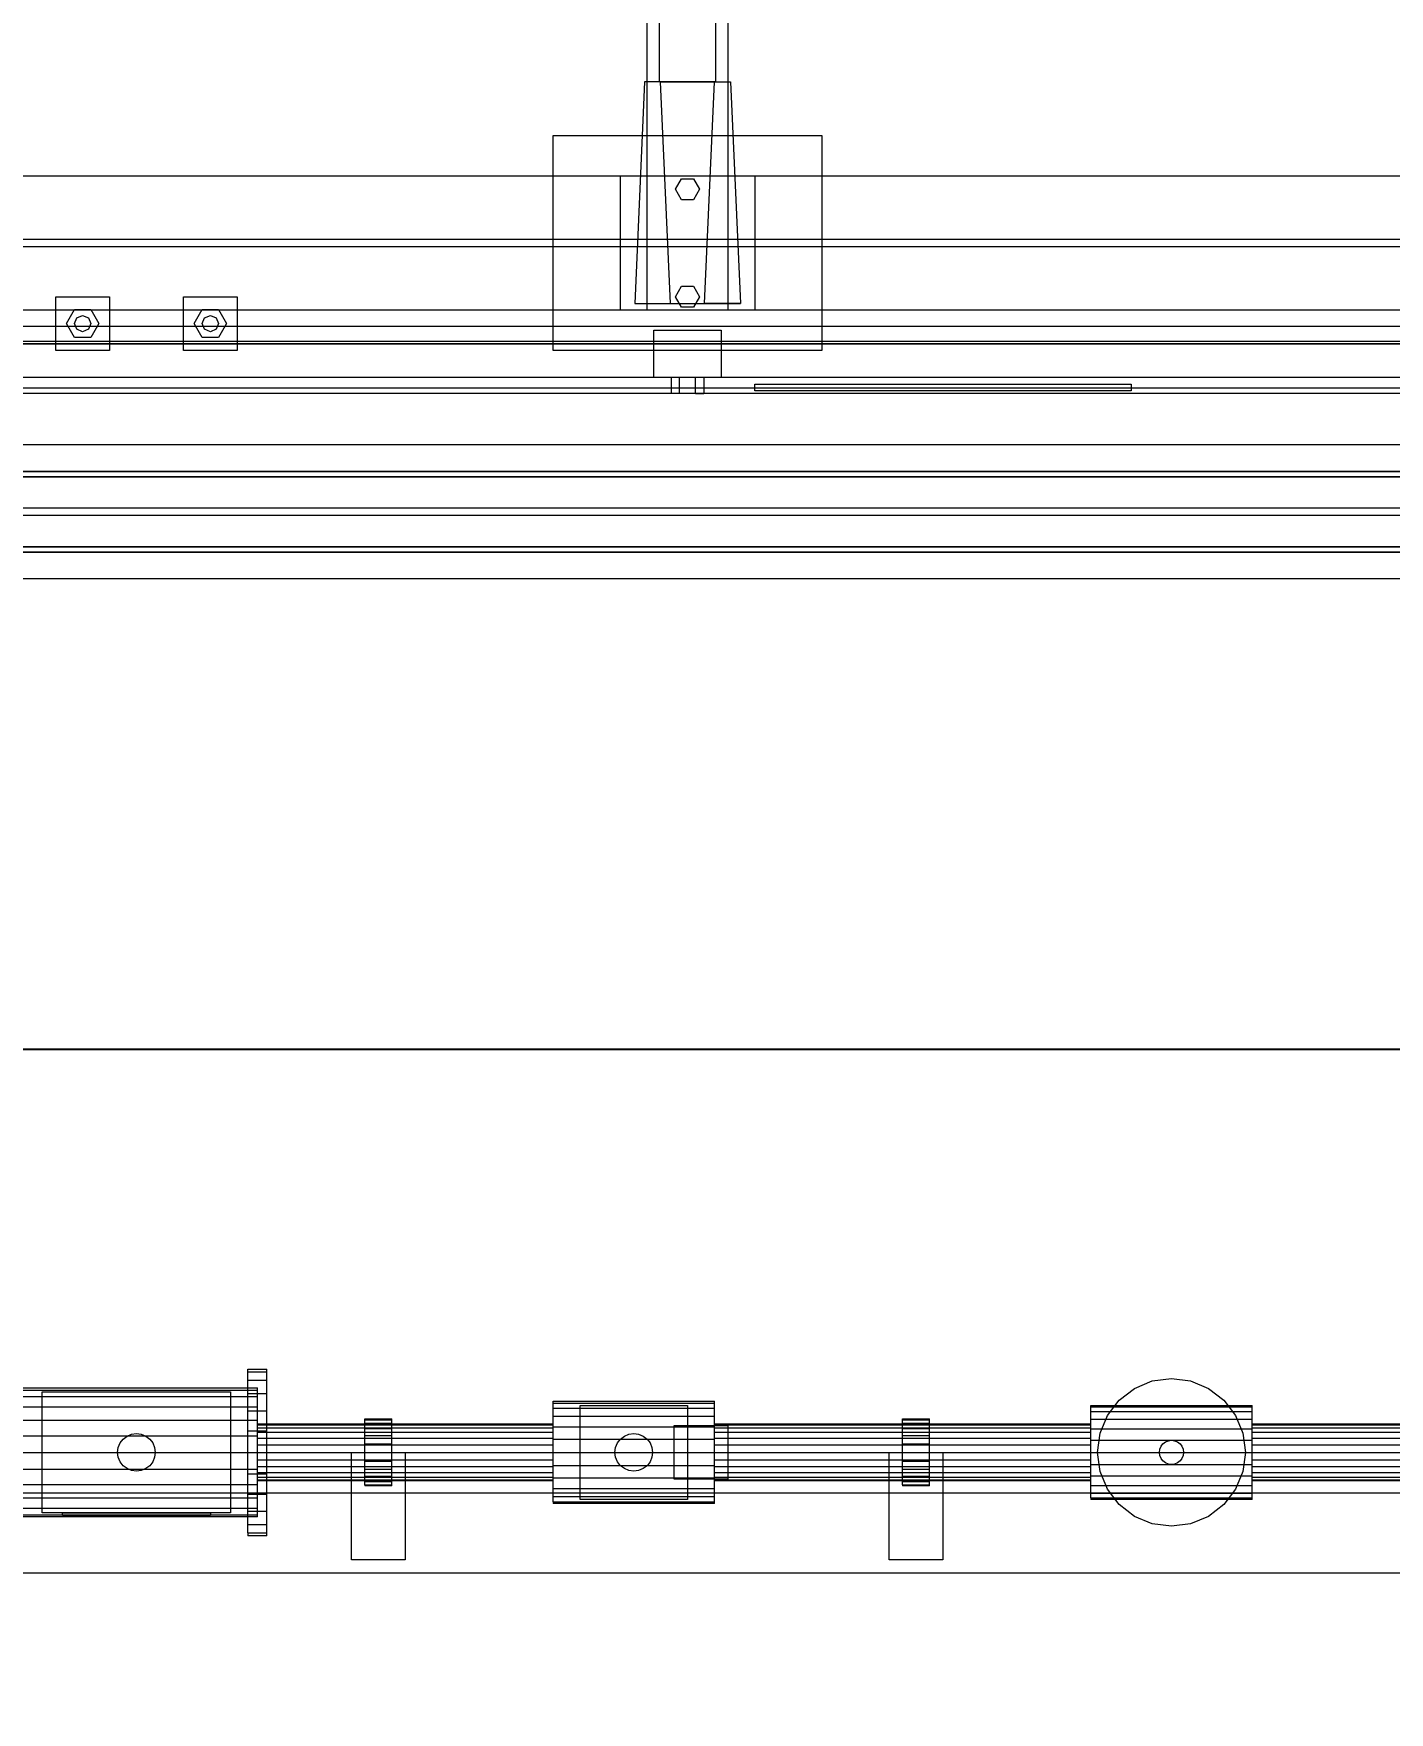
# Model space of a CAD drawing. Header units: millimetres. Extents: x -191664 to 191490, y -197311 to 10263.
# Drawn here: x 4088 to 5097, y -91244 to -89994 of the extents above; entities that cross this region are included whole.
import ezdxf

# ---------------------------------------------------------------- set-up
doc = ezdxf.new("R2010")
doc.units = ezdxf.units.MM
for name, color, linetype, lineweight in [('COTAS_O', 1, 'Continuous', 0), ('DET_mezcladora_superior', 7, 'Continuous', 0), ('R15_COTAS_TRANSPORTE_P', 1, 'Continuous', 0)]:
    doc.layers.add(name, color=color, linetype=linetype, lineweight=lineweight)
doc.dimstyles.new('PLANTA_20', dxfattribs={"dimtxt": 50, "dimasz": 30, "dimexe": 30, "dimexo": 16, "dimgap": 20, "dimtad": 1, "dimtih": 1, "dimtoh": 1, "dimdec": 1, "dimzin": 0, "dimdsep": 46, "dimcen": 0.09, "dimadec": 0, "dimazin": 0, "dimtfac": 1, "dimtdec": 4, "dimtofl": 0, "dimtmove": 0, "dimatfit": 3, "dimfxl": 1, "dimtolj": 1, "dimtzin": 0, "dimarcsym": 0})

# ---------------------------------------------------------------- blocks, each defined once
blk = doc.blocks.new('*D66')
at = {"layer": 'COTAS_O', "color": 0, "lineweight": -2, "transparency": 16777216}
for p, q in [((1475, -90266), (1475, -90780)), ((7675, -90266), (7675, -90780)), ((1505, -90750), (7645, -90750))]:
    blk.add_line(p, q, dxfattribs=at)
at = {"layer": 'COTAS_O', "color": 0, "transparency": 16777216}
for points in [[(1505, -90745), (1505, -90755), (1475, -90750)], [(7645, -90745), (7645, -90755), (7675, -90750)]]:
    blk.add_solid(points, dxfattribs=at)
at = {"layer": 'Defpoints', "color": 0, "transparency": 16777216}
for p in [(1475, -90250), (7675, -90250), (7675, -90750)]:
    blk.add_point(p, dxfattribs=at)
blk = doc.blocks.new('*D133')
at = {"layer": 'Defpoints', "color": 0, "transparency": 16777216}
for p in [(439.7, -194148), (217.9, -194406.1), (-500, -194490), (-500, -194490), (500, -194490)]:
    blk.add_point(p, dxfattribs=at)
at = {"layer": 'R15_COTAS_TRANSPORTE_P', "color": 0, "lineweight": -2, "transparency": 16777216}
blk.add_arc((-500, -194490), 722.8, 2.3783, 17.6217, dxfattribs=at)
at = {"layer": 'R15_COTAS_TRANSPORTE_P', "color": 0, "transparency": 16777216}
for points in [[(184.1, -194272.8), (193.6, -194269.6), (179.2, -194242.8)], [(227.1, -194459.9), (217.2, -194460.1), (222.8, -194490)]]:
    blk.add_solid(points, dxfattribs=at)

msp = doc.modelspace()

# ---------------------------------------------------------------- linework, layer by layer
at = {"layer": 'DET_mezcladora_superior', "color": 251, "true_color": 0x64686b}
for p, q in [((4545, -90200), (4545, -89000)), ((4605, -89000), (4605, -90200)), ((4525, -90200), (4525, -90100)), ((4525, -90100), (4625, -90100)), ((4625, -90100), (4625, -90200)), ((4105, -90230), (4105, -90190)), ((4105, -90190), (4145, -90190)), ((4145, -90190), (4145, -90230)), ((4200, -90230), (4200, -90190)), ((4200, -90190), (4240, -90190)), ((4240, -90190), (4240, -90230)), ((4625, -90200), (4525, -90200)), ((4605, -90200), (4545, -90200)), ((1475, -90212), (7675, -90212)), ((4145, -90230), (4105, -90230)), ((4240, -90230), (4200, -90230)), ((7675, -90262), (1475, -90262))]:
    msp.add_line(p, q, dxfattribs=at)
at = {"layer": 'DET_mezcladora_superior', "color": 9, "true_color": 0xc6c9c8}
for p, q in [((4554, -89885), (4554, -90030)), ((4596, -90030), (4596, -89885)), ((4596, -90030), (4554, -90030)), ((4475, -90230), (4475, -90070)), ((4475, -90070), (4675, -90070)), ((4675, -90070), (4675, -90230)), ((4550, -90250), (4550, -90215)), ((4550, -90215), (4600, -90215)), ((4600, -90215), (4600, -90250)), ((1475, -90223), (7675, -90223)), ((4675, -90230), (4475, -90230)), ((4600, -90250), (4550, -90250)), ((7675, -90258), (1475, -90258))]:
    msp.add_line(p, q, dxfattribs=at)
at = {"layer": 'DET_mezcladora_superior', "color": 254, "true_color": 0xdce0df}
for p, q in [((4543.08, -90030), (4535.72, -90195)), ((4554.92, -90030), (4543.08, -90030)), ((4595.08, -90030), (4543.08, -90030)), ((4562.28, -90195), (4554.92, -90030)), ((4554.92, -90030), (4606.92, -90030)), ((4587.72, -90195), (4595.08, -90030)), ((4595.08, -90030), (4606.92, -90030)), ((4606.92, -90030), (4614.28, -90195)), ((4535.72, -90195), (4562.28, -90195)), ((4535.72, -90195), (4587.72, -90195)), ((4562.28, -90195), (4614.28, -90195)), ((4614.28, -90195), (4587.72, -90195)), ((4625, -90260), (4625, -90255)), ((4625, -90255), (4905, -90255)), ((4905, -90260), (4625, -90260)), ((4905, -90255), (4905, -90260))]:
    msp.add_line(p, q, dxfattribs=at)
at = {"layer": 'DET_mezcladora_superior', "color": 8, "true_color": 0x667b86}
for p, q in [((1400, -90100), (7720, -90100)), ((1400, -90147.2), (7720, -90147.2)), ((7720, -90152.8), (1400, -90152.8)), ((7720, -90200), (1400, -90200)), ((1475, -90300), (7675, -90300)), ((5596.92, -90320), (3530.26, -90320)), ((3531.78, -90320), (5598.44, -90320)), ((3531.78, -90324), (5598.44, -90324)), ((5618.22, -90320), (3551.56, -90320)), ((5618.22, -90324), (3551.56, -90324)), ((3553.08, -90320), (5619.74, -90320)), ((1475, -90347.2), (7675, -90347.2)), ((7675, -90352.8), (1475, -90352.8)), ((5598.44, -90376), (3531.78, -90376)), ((3551.56, -90376), (5618.22, -90376)), ((3530.26, -90380), (5596.92, -90380)), ((5598.44, -90380), (3531.78, -90380)), ((3551.56, -90380), (5618.22, -90380)), ((5619.74, -90380), (3553.08, -90380)), ((7675, -90400), (1475, -90400))]:
    msp.add_line(p, q, dxfattribs=at)
at = {"layer": 'DET_mezcladora_superior', "color": 43, "true_color": 0xe7bf45}
for p, q in [((4566, -90110), (4570.5, -90102.21)), ((4570.5, -90102.21), (4579.5, -90102.21)), ((4579.5, -90102.21), (4584, -90110)), ((4570.5, -90117.79), (4566, -90110)), ((4584, -90110), (4579.5, -90117.79)), ((4579.5, -90117.79), (4570.5, -90117.79)), ((4566, -90190), (4570.5, -90182.21)), ((4570.5, -90197.79), (4566, -90190)), ((4570.5, -90182.21), (4579.5, -90182.21)), ((4579.5, -90182.21), (4584, -90190)), ((4584, -90190), (4579.5, -90197.79)), ((4113, -90210), (4119, -90199.61)), ((4119, -90199.61), (4131, -90199.61)), ((4131, -90199.61), (4137, -90210)), ((4208, -90210), (4214, -90199.61)), ((4214, -90199.61), (4226, -90199.61)), ((4226, -90199.61), (4232, -90210)), ((4579.5, -90197.79), (4570.5, -90197.79)), ((4119, -90220.39), (4113, -90210)), ((4137, -90210), (4131, -90220.39)), ((4214, -90220.39), (4208, -90210)), ((4232, -90210), (4226, -90220.39)), ((4131, -90220.39), (4119, -90220.39)), ((4226, -90220.39), (4214, -90220.39))]:
    msp.add_line(p, q, dxfattribs=at)
at = {"layer": 'DET_mezcladora_superior', "color": 149, "true_color": 0x3c4245}
for p, q in [((4119, -90210), (4120.76, -90205.76)), ((4120.76, -90214.24), (4119, -90210)), ((4120.76, -90205.76), (4125, -90204)), ((4125, -90216), (4120.76, -90214.24)), ((4125, -90204), (4129.24, -90205.76)), ((4129.24, -90214.24), (4125, -90216)), ((4129.24, -90205.76), (4131, -90210)), ((4131, -90210), (4129.24, -90214.24)), ((4214, -90210), (4215.76, -90205.76)), ((4215.76, -90214.24), (4214, -90210)), ((4215.76, -90205.76), (4220, -90204)), ((4220, -90216), (4215.76, -90214.24)), ((4220, -90204), (4224.24, -90205.76)), ((4224.24, -90214.24), (4220, -90216)), ((4224.24, -90205.76), (4226, -90210)), ((4226, -90210), (4224.24, -90214.24)), ((4569, -90250), (4563, -90250)), ((4563, -90262), (4563, -90250)), ((4581, -90250), (4569, -90250)), ((4569, -90262), (4569, -90250)), ((4587, -90250), (4581, -90250)), ((4581, -90262), (4581, -90250)), ((4587, -90250), (4587, -90262)), ((4569, -90262), (4563, -90262)), ((4581, -90262), (4569, -90262)), ((4581, -90262), (4587, -90262))]:
    msp.add_line(p, q, dxfattribs=at)
at = {"layer": 'DET_mezcladora_superior', "color": 252, "true_color": 0x8b8c91}
for p, q in [((1475, -90225), (7675, -90225)), ((7675, -90250), (1475, -90250))]:
    msp.add_line(p, q, dxfattribs=at)
at = {"layer": 'DET_mezcladora_superior', "color": 253, "true_color": 0xa5a6aa}
msp.add_line((7075, -90225), (1500, -90225), dxfattribs=at)
at = {"layer": 'DET_mezcladora_superior', "color": 9, "true_color": 0xb9c5c9}
for p, q in [((4248, -90990.11), (4248, -90988)), ((4248, -90988), (4262, -90988)), ((4248, -90996.31), (4248, -90990.11)), ((4248, -90990.11), (4262, -90990.11)), ((4262, -90990.11), (4262, -90988)), ((4262, -90996.31), (4262, -90990.11)), ((4075, -91002), (4255, -91002)), ((4248, -91006.16), (4248, -90996.31)), ((4248, -90996.31), (4262, -90996.31)), ((4255, -91003.64), (4255, -91002)), ((4262, -91006.16), (4262, -90996.31)), ((4075, -91003.64), (4255, -91003.64)), ((4075, -91008.43), (4255, -91008.43)), ((4248, -91019), (4248, -91006.16)), ((4248, -91006.16), (4262, -91006.16)), ((4255, -91008.43), (4255, -91003.64)), ((4255, -91016.06), (4255, -91008.43)), ((4262, -91019), (4262, -91006.16)), ((4075, -91016.06), (4255, -91016.06)), ((4075, -91026), (4255, -91026)), ((4248, -91033.95), (4248, -91019)), ((4248, -91019), (4262, -91019)), ((4255, -91026), (4255, -91016.06)), ((4255, -91037.58), (4255, -91026)), ((4262, -91033.95), (4262, -91019)), ((4335, -91025.85), (4335, -91025)), ((4335, -91025), (4355, -91025)), ((4335, -91028.35), (4335, -91025.85)), ((4335, -91025.85), (4355, -91025.85)), ((4335, -91032.32), (4335, -91028.35)), ((4335, -91028.35), (4355, -91028.35)), ((4355, -91025.85), (4355, -91025)), ((4355, -91028.35), (4355, -91025.85)), ((4355, -91032.32), (4355, -91028.35)), ((4735, -91025.85), (4735, -91025)), ((4735, -91025), (4755, -91025)), ((4735, -91028.35), (4735, -91025.85)), ((4735, -91025.85), (4755, -91025.85)), ((4735, -91032.32), (4735, -91028.35)), ((4735, -91028.35), (4755, -91028.35)), ((4755, -91025.85), (4755, -91025)), ((4755, -91028.35), (4755, -91025.85)), ((4755, -91032.32), (4755, -91028.35)), ((4075, -91037.58), (4255, -91037.58)), ((4152.88, -91043), (4155.1, -91040.1)), ((4155.1, -91040.1), (4158, -91037.88)), ((4158, -91037.88), (4161.38, -91036.48)), ((4161.38, -91036.48), (4165, -91036)), ((4165, -91036), (4168.62, -91036.48)), ((4168.62, -91036.48), (4172, -91037.88)), ((4172, -91037.88), (4174.9, -91040.1)), ((4174.9, -91040.1), (4177.12, -91043)), ((4248, -91050), (4248, -91033.95)), ((4248, -91033.95), (4262, -91033.95)), ((4255, -91050), (4255, -91037.58)), ((4262, -91050), (4262, -91033.95)), ((4335, -91037.5), (4335, -91032.32)), ((4335, -91032.32), (4355, -91032.32)), ((4335, -91043.53), (4335, -91037.5)), ((4335, -91037.5), (4355, -91037.5)), ((4355, -91037.5), (4355, -91032.32)), ((4355, -91043.53), (4355, -91037.5)), ((4522.88, -91043), (4525.1, -91040.1)), ((4525.1, -91040.1), (4528, -91037.88)), ((4528, -91037.88), (4531.38, -91036.48)), ((4531.38, -91036.48), (4535, -91036)), ((4535, -91036), (4538.62, -91036.48)), ((4538.62, -91036.48), (4542, -91037.88)), ((4542, -91037.88), (4544.9, -91040.1)), ((4544.9, -91040.1), (4547.12, -91043)), ((4735, -91037.5), (4735, -91032.32)), ((4735, -91032.32), (4755, -91032.32)), ((4735, -91043.53), (4735, -91037.5)), ((4735, -91037.5), (4755, -91037.5)), ((4755, -91037.5), (4755, -91032.32)), ((4755, -91043.53), (4755, -91037.5)), ((4932.67, -91041.31), (4935, -91041)), ((4935, -91041), (4937.33, -91041.31)), ((4075, -91050), (4255, -91050)), ((4151, -91050), (4151.48, -91046.38)), ((4151.48, -91053.62), (4151, -91050)), ((4151.48, -91046.38), (4152.88, -91043)), ((4177.12, -91043), (4178.52, -91046.38)), ((4178.52, -91046.38), (4179, -91050)), ((4179, -91050), (4178.52, -91053.62)), ((4248, -91066.05), (4248, -91050)), ((4248, -91050), (4262, -91050)), ((4255, -91062.42), (4255, -91050)), ((4262, -91066.05), (4262, -91050)), ((4335, -91050), (4335, -91043.53)), ((4335, -91043.53), (4355, -91043.53)), ((4335, -91056.47), (4335, -91050)), ((4335, -91050), (4355, -91050)), ((4355, -91050), (4355, -91043.53)), ((4355, -91056.47), (4355, -91050)), ((4521, -91050), (4521.48, -91046.38)), ((4521.48, -91053.62), (4521, -91050)), ((4521.48, -91046.38), (4522.88, -91043)), ((4547.12, -91043), (4548.52, -91046.38)), ((4548.52, -91046.38), (4549, -91050)), ((4549, -91050), (4548.52, -91053.62)), ((4735, -91050), (4735, -91043.53)), ((4735, -91043.53), (4755, -91043.53)), ((4735, -91056.47), (4735, -91050)), ((4735, -91050), (4755, -91050)), ((4755, -91050), (4755, -91043.53)), ((4755, -91056.47), (4755, -91050)), ((4926, -91050), (4926.31, -91047.67)), ((4926.31, -91052.33), (4926, -91050)), ((4926.31, -91047.67), (4927.21, -91045.5)), ((4927.21, -91054.5), (4926.31, -91052.33)), ((4927.21, -91045.5), (4928.64, -91043.64)), ((4928.64, -91043.64), (4930.5, -91042.21)), ((4930.5, -91042.21), (4932.67, -91041.31)), ((4937.33, -91041.31), (4939.5, -91042.21)), ((4939.5, -91042.21), (4941.36, -91043.64)), ((4941.36, -91043.64), (4942.79, -91045.5)), ((4942.79, -91045.5), (4943.69, -91047.67)), ((4943.69, -91052.33), (4942.79, -91054.5)), ((4943.69, -91047.67), (4944, -91050)), ((4944, -91050), (4943.69, -91052.33)), ((4075, -91062.42), (4255, -91062.42)), ((4152.88, -91057), (4151.48, -91053.62)), ((4155.1, -91059.9), (4152.88, -91057)), ((4158, -91062.12), (4155.1, -91059.9)), ((4161.38, -91063.52), (4158, -91062.12)), ((4165, -91064), (4161.38, -91063.52)), ((4168.62, -91063.52), (4165, -91064)), ((4172, -91062.12), (4168.62, -91063.52)), ((4174.9, -91059.9), (4172, -91062.12)), ((4177.12, -91057), (4174.9, -91059.9)), ((4178.52, -91053.62), (4177.12, -91057)), ((4255, -91074), (4255, -91062.42)), ((4335, -91062.5), (4335, -91056.47)), ((4335, -91056.47), (4355, -91056.47)), ((4335, -91067.68), (4335, -91062.5)), ((4335, -91062.5), (4355, -91062.5)), ((4355, -91062.5), (4355, -91056.47)), ((4355, -91067.68), (4355, -91062.5)), ((4522.88, -91057), (4521.48, -91053.62)), ((4525.1, -91059.9), (4522.88, -91057)), ((4528, -91062.12), (4525.1, -91059.9)), ((4531.38, -91063.52), (4528, -91062.12)), ((4535, -91064), (4531.38, -91063.52)), ((4538.62, -91063.52), (4535, -91064)), ((4542, -91062.12), (4538.62, -91063.52)), ((4544.9, -91059.9), (4542, -91062.12)), ((4547.12, -91057), (4544.9, -91059.9)), ((4548.52, -91053.62), (4547.12, -91057)), ((4735, -91062.5), (4735, -91056.47)), ((4735, -91056.47), (4755, -91056.47)), ((4735, -91067.68), (4735, -91062.5)), ((4735, -91062.5), (4755, -91062.5)), ((4755, -91062.5), (4755, -91056.47)), ((4755, -91067.68), (4755, -91062.5)), ((4928.64, -91056.36), (4927.21, -91054.5)), ((4930.5, -91057.79), (4928.64, -91056.36)), ((4932.67, -91058.69), (4930.5, -91057.79)), ((4935, -91059), (4932.67, -91058.69)), ((4937.33, -91058.69), (4935, -91059)), ((4939.5, -91057.79), (4937.33, -91058.69)), ((4941.36, -91056.36), (4939.5, -91057.79)), ((4942.79, -91054.5), (4941.36, -91056.36)), ((4075, -91074), (4255, -91074)), ((4248, -91081), (4248, -91066.05)), ((4248, -91066.05), (4262, -91066.05)), ((4255, -91083.94), (4255, -91074)), ((4262, -91081), (4262, -91066.05)), ((4335, -91071.65), (4335, -91067.68)), ((4335, -91067.68), (4355, -91067.68)), ((4335, -91074.15), (4335, -91071.65)), ((4335, -91071.65), (4355, -91071.65)), ((4335, -91074.15), (4335, -91075)), ((4335, -91074.15), (4355, -91074.15)), ((4355, -91075), (4335, -91075)), ((4355, -91071.65), (4355, -91067.68)), ((4355, -91074.15), (4355, -91071.65)), ((4355, -91075), (4355, -91074.15)), ((4735, -91071.65), (4735, -91067.68)), ((4735, -91067.68), (4755, -91067.68)), ((4735, -91074.15), (4735, -91071.65)), ((4735, -91071.65), (4755, -91071.65)), ((4735, -91074.15), (4735, -91075)), ((4735, -91074.15), (4755, -91074.15)), ((4755, -91075), (4735, -91075)), ((4755, -91071.65), (4755, -91067.68)), ((4755, -91074.15), (4755, -91071.65)), ((4755, -91075), (4755, -91074.15)), ((4075, -91083.94), (4255, -91083.94)), ((4248, -91093.84), (4248, -91081)), ((4248, -91081), (4262, -91081)), ((4255, -91091.57), (4255, -91083.94)), ((4262, -91093.84), (4262, -91081)), ((4075, -91091.57), (4255, -91091.57)), ((4075, -91096.36), (4255, -91096.36)), ((4255, -91098), (4075, -91098)), ((4248, -91103.69), (4248, -91093.84)), ((4248, -91093.84), (4262, -91093.84)), ((4255, -91096.36), (4255, -91091.57)), ((4255, -91098), (4255, -91096.36)), ((4262, -91103.69), (4262, -91093.84)), ((4248, -91109.89), (4248, -91103.69)), ((4248, -91103.69), (4262, -91103.69)), ((4248, -91109.89), (4248, -91112)), ((4248, -91109.89), (4262, -91109.89)), ((4262, -91112), (4248, -91112)), ((4262, -91109.89), (4262, -91103.69)), ((4262, -91112), (4262, -91109.89))]:
    msp.add_line(p, q, dxfattribs=at)
at = {"layer": 'DET_mezcladora_superior', "color": 139, "true_color": 0x344b58}
for p, q in [((4896.11, -91011.11), (4907.5, -91002.37)), ((4907.5, -91002.37), (4920.76, -90996.87)), ((4920.76, -90996.87), (4935, -90995)), ((4935, -90995), (4949.24, -90996.87)), ((4949.24, -90996.87), (4962.5, -91002.37)), ((4962.5, -91002.37), (4973.89, -91011.11)), ((4095, -91095), (4095, -91005)), ((4095, -91005), (4235, -91005)), ((4235, -91005), (4235, -91095)), ((4495, -91085), (4495, -91015)), ((4495, -91015), (4575, -91015)), ((4575, -91015), (4575, -91085)), ((4887.37, -91022.5), (4896.11, -91011.11)), ((4973.89, -91011.11), (4982.63, -91022.5)), ((4881.87, -91035.76), (4887.37, -91022.5)), ((4982.63, -91022.5), (4988.13, -91035.76)), ((4565, -91070), (4565, -91030)), ((4565, -91030), (4605, -91030)), ((4605, -91030), (4605, -91070)), ((4880, -91050), (4881.87, -91035.76)), ((4988.13, -91035.76), (4990, -91050)), ((4325, -91130), (4325, -91050)), ((4325, -91050), (4365, -91050)), ((4365, -91050), (4365, -91130)), ((4725, -91130), (4725, -91050)), ((4725, -91050), (4765, -91050)), ((4765, -91050), (4765, -91130)), ((4881.87, -91064.24), (4880, -91050)), ((4990, -91050), (4988.13, -91064.24)), ((4887.37, -91077.5), (4881.87, -91064.24)), ((4988.13, -91064.24), (4982.63, -91077.5)), ((4605, -91070), (4565, -91070)), ((4896.11, -91088.89), (4887.37, -91077.5)), ((4982.63, -91077.5), (4973.89, -91088.89)), ((3525, -91080), (5825, -91080)), ((4575, -91085), (4495, -91085)), ((4907.5, -91097.63), (4896.11, -91088.89)), ((4973.89, -91088.89), (4962.5, -91097.63)), ((4235, -91095), (4095, -91095)), ((4920.76, -91103.13), (4907.5, -91097.63)), ((4935, -91105), (4920.76, -91103.13)), ((4949.24, -91103.13), (4935, -91105)), ((4962.5, -91097.63), (4949.24, -91103.13)), ((5825, -91140), (3525, -91140)), ((4365, -91130), (4325, -91130)), ((4765, -91130), (4725, -91130))]:
    msp.add_line(p, q, dxfattribs=at)
at = {"layer": 'DET_mezcladora_superior', "color": 55, "true_color": 0xb2944d}
for p, q in [((4475, -91013.29), (4475, -91012)), ((4475, -91012), (4595, -91012)), ((4475, -91017.09), (4475, -91013.29)), ((4475, -91013.29), (4595, -91013.29)), ((4595, -91013.29), (4595, -91012)), ((4595, -91017.09), (4595, -91013.29)), ((4875, -91016.19), (4875, -91015)), ((4875, -91015), (4995, -91015)), ((4995, -91016.19), (4995, -91015)), ((4475, -91023.13), (4475, -91017.09)), ((4475, -91017.09), (4595, -91017.09)), ((4475, -91031), (4475, -91023.13)), ((4475, -91023.13), (4595, -91023.13)), ((4595, -91023.13), (4595, -91017.09)), ((4595, -91031), (4595, -91023.13)), ((4875, -91019.69), (4875, -91016.19)), ((4875, -91016.19), (4995, -91016.19)), ((4875, -91025.25), (4875, -91019.69)), ((4875, -91019.69), (4995, -91019.69)), ((4875, -91032.5), (4875, -91025.25)), ((4875, -91025.25), (4995, -91025.25)), ((4995, -91019.69), (4995, -91016.19)), ((4995, -91025.25), (4995, -91019.69)), ((4995, -91032.5), (4995, -91025.25)), ((4475, -91040.16), (4475, -91031)), ((4475, -91031), (4595, -91031)), ((4475, -91050), (4475, -91040.16)), ((4475, -91040.16), (4595, -91040.16)), ((4595, -91040.16), (4595, -91031)), ((4595, -91050), (4595, -91040.16)), ((4875, -91040.94), (4875, -91032.5)), ((4875, -91032.5), (4995, -91032.5)), ((4875, -91050), (4875, -91040.94)), ((4875, -91040.94), (4995, -91040.94)), ((4995, -91040.94), (4995, -91032.5)), ((4995, -91050), (4995, -91040.94)), ((4475, -91059.84), (4475, -91050)), ((4475, -91050), (4595, -91050)), ((4595, -91059.84), (4595, -91050)), ((4875, -91059.06), (4875, -91050)), ((4875, -91050), (4995, -91050)), ((4995, -91059.06), (4995, -91050)), ((4475, -91069), (4475, -91059.84)), ((4475, -91059.84), (4595, -91059.84)), ((4595, -91069), (4595, -91059.84)), ((4875, -91067.5), (4875, -91059.06)), ((4875, -91059.06), (4995, -91059.06)), ((4995, -91067.5), (4995, -91059.06)), ((4475, -91076.87), (4475, -91069)), ((4475, -91069), (4595, -91069)), ((4475, -91082.91), (4475, -91076.87)), ((4475, -91076.87), (4595, -91076.87)), ((4595, -91076.87), (4595, -91069)), ((4595, -91082.91), (4595, -91076.87)), ((4875, -91074.75), (4875, -91067.5)), ((4875, -91067.5), (4995, -91067.5)), ((4875, -91080.31), (4875, -91074.75)), ((4875, -91074.75), (4995, -91074.75)), ((4995, -91074.75), (4995, -91067.5)), ((4995, -91080.31), (4995, -91074.75)), ((4475, -91086.71), (4475, -91082.91)), ((4475, -91082.91), (4595, -91082.91)), ((4475, -91086.71), (4475, -91088)), ((4475, -91086.71), (4595, -91086.71)), ((4595, -91088), (4475, -91088)), ((4595, -91086.71), (4595, -91082.91)), ((4595, -91088), (4595, -91086.71)), ((4875, -91083.81), (4875, -91080.31)), ((4875, -91080.31), (4995, -91080.31)), ((4875, -91083.81), (4875, -91085)), ((4875, -91083.81), (4995, -91083.81)), ((4995, -91085), (4875, -91085)), ((4995, -91083.81), (4995, -91080.31)), ((4995, -91085), (4995, -91083.81))]:
    msp.add_line(p, q, dxfattribs=at)
at = {"layer": 'DET_mezcladora_superior', "color": 134, "true_color": 0x238fa9}
for p, q in [((4255, -91029.52), (4255, -91028.8)), ((4255, -91028.8), (4475, -91028.8)), ((4255, -91031.64), (4255, -91029.52)), ((4255, -91029.52), (4475, -91029.52)), ((4255, -91035.01), (4255, -91031.64)), ((4255, -91031.64), (4475, -91031.64)), ((4255, -91039.4), (4255, -91035.01)), ((4255, -91035.01), (4475, -91035.01)), ((4255, -91044.51), (4255, -91039.4)), ((4255, -91039.4), (4475, -91039.4)), ((4475, -91029.52), (4475, -91028.8)), ((4475, -91031.64), (4475, -91029.52)), ((4475, -91035.01), (4475, -91031.64)), ((4475, -91039.4), (4475, -91035.01)), ((4475, -91044.51), (4475, -91039.4)), ((4595, -91029.52), (4595, -91028.8)), ((4595, -91028.8), (4875, -91028.8)), ((4595, -91031.64), (4595, -91029.52)), ((4595, -91029.52), (4875, -91029.52)), ((4595, -91035.01), (4595, -91031.64)), ((4595, -91031.64), (4875, -91031.64)), ((4595, -91039.4), (4595, -91035.01)), ((4595, -91035.01), (4875, -91035.01)), ((4595, -91044.51), (4595, -91039.4)), ((4595, -91039.4), (4875, -91039.4)), ((4875, -91029.52), (4875, -91028.8)), ((4875, -91031.64), (4875, -91029.52)), ((4875, -91035.01), (4875, -91031.64)), ((4875, -91039.4), (4875, -91035.01)), ((4875, -91044.51), (4875, -91039.4)), ((4995, -91029.52), (4995, -91028.8)), ((4995, -91028.8), (5775, -91028.8)), ((4995, -91031.64), (4995, -91029.52)), ((4995, -91029.52), (5775, -91029.52)), ((4995, -91035.01), (4995, -91031.64)), ((4995, -91031.64), (5775, -91031.64)), ((4995, -91039.4), (4995, -91035.01)), ((4995, -91035.01), (5775, -91035.01)), ((4995, -91044.51), (4995, -91039.4)), ((4995, -91039.4), (5775, -91039.4)), ((4255, -91050), (4255, -91044.51)), ((4255, -91044.51), (4475, -91044.51)), ((4255, -91055.49), (4255, -91050)), ((4255, -91050), (4475, -91050)), ((4475, -91050), (4475, -91044.51)), ((4475, -91055.49), (4475, -91050)), ((4595, -91050), (4595, -91044.51)), ((4595, -91044.51), (4875, -91044.51)), ((4595, -91055.49), (4595, -91050)), ((4595, -91050), (4875, -91050)), ((4875, -91050), (4875, -91044.51)), ((4875, -91055.49), (4875, -91050)), ((4995, -91050), (4995, -91044.51)), ((4995, -91044.51), (5775, -91044.51)), ((4995, -91055.49), (4995, -91050)), ((4995, -91050), (5775, -91050)), ((4255, -91060.6), (4255, -91055.49)), ((4255, -91055.49), (4475, -91055.49)), ((4255, -91064.99), (4255, -91060.6)), ((4255, -91060.6), (4475, -91060.6)), ((4255, -91068.36), (4255, -91064.99)), ((4255, -91064.99), (4475, -91064.99)), ((4475, -91060.6), (4475, -91055.49)), ((4475, -91064.99), (4475, -91060.6)), ((4475, -91068.36), (4475, -91064.99)), ((4595, -91060.6), (4595, -91055.49)), ((4595, -91055.49), (4875, -91055.49)), ((4595, -91064.99), (4595, -91060.6)), ((4595, -91060.6), (4875, -91060.6)), ((4595, -91068.36), (4595, -91064.99)), ((4595, -91064.99), (4875, -91064.99)), ((4875, -91060.6), (4875, -91055.49)), ((4875, -91064.99), (4875, -91060.6)), ((4875, -91068.36), (4875, -91064.99)), ((4995, -91060.6), (4995, -91055.49)), ((4995, -91055.49), (5775, -91055.49)), ((4995, -91064.99), (4995, -91060.6)), ((4995, -91060.6), (5775, -91060.6)), ((4995, -91068.36), (4995, -91064.99)), ((4995, -91064.99), (5775, -91064.99)), ((4255, -91070.48), (4255, -91068.36)), ((4255, -91068.36), (4475, -91068.36)), ((4255, -91070.48), (4255, -91071.2)), ((4255, -91070.48), (4475, -91070.48)), ((4475, -91071.2), (4255, -91071.2)), ((4475, -91070.48), (4475, -91068.36)), ((4475, -91071.2), (4475, -91070.48)), ((4595, -91070.48), (4595, -91068.36)), ((4595, -91068.36), (4875, -91068.36)), ((4595, -91070.48), (4595, -91071.2)), ((4595, -91070.48), (4875, -91070.48)), ((4875, -91071.2), (4595, -91071.2)), ((4875, -91070.48), (4875, -91068.36)), ((4875, -91071.2), (4875, -91070.48)), ((4995, -91070.48), (4995, -91068.36)), ((4995, -91068.36), (5775, -91068.36)), ((4995, -91070.48), (4995, -91071.2)), ((4995, -91070.48), (5775, -91070.48)), ((5775, -91071.2), (4995, -91071.2))]:
    msp.add_line(p, q, dxfattribs=at)
at = {"layer": 'DET_mezcladora_superior', "color": 253, "true_color": 0x8fc2bd}
for p, q in [((4110, -91097), (4110, -91095)), ((4110, -91095), (4220, -91095)), ((4220, -91097), (4110, -91097)), ((4220, -91095), (4220, -91097))]:
    msp.add_line(p, q, dxfattribs=at)

# ---------------------------------------------------------------- dimensions: what is measured, and where the dimension line sits
at = {"layer": 'COTAS_O'}
dim = msp.add_aligned_dim(p1=(1475, -90250), p2=(7675, -90250), distance=-500, text='<> O', dimstyle='PLANTA_20', dxfattribs=at)
dim.commit()
dim.dimension.update_dxf_attribs({"geometry": '*D66', "text_midpoint": (4575, -90750)})
at = {"layer": 'R15_COTAS_TRANSPORTE_P'}
dim = msp.add_angular_dim_2l(base=(217.89, -194406.09), line1=((-500, -194490), (500, -194490)), line2=((-500, -194490), (439.69, -194147.98)), dimstyle='PLANTA_20', dxfattribs=at)
dim.commit()
dim.dimension.update_dxf_attribs({"geometry": '*D133', "text_midpoint": (191490.46, -33543.69)})

doc.saveas('drawing.dxf')
